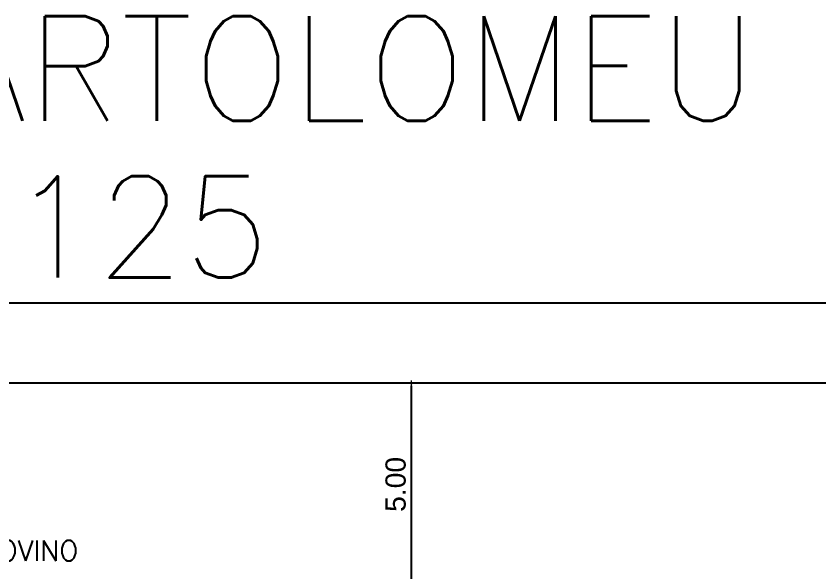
# Model space of a CAD drawing. Header units: millimetres. Extents: x 2823 to 2968, y 1352 to 1452.
# Drawn here: x 2894.56 to 2914.4, y 1437.24 to 1450.97 of the extents above; entities that cross this region are included whole.
import ezdxf

# ---------------------------------------------------------------- set-up
doc = ezdxf.new("R2010")
doc.units = ezdxf.units.MM
doc.header["$LTSCALE"] = 0.03
doc.layers.add('A-COTAS', color=12, linetype='Continuous', lineweight=9)
doc.layers.add('A-TEXTO1', color=7, linetype='Continuous', true_color=0x000000)
doc.layers.add('G_HACHURA', color=9, linetype='Continuous')
doc.styles.add('Century Gothic', font='arial.ttf')
doc.styles.get("Standard").update_dxf_attribs({"font": 'romans.shx'})
doc.dimstyles.new('COTA_250', dxfattribs={"dimscale": 250, "dimtxt": 0.002, "dimasz": 0.00025, "dimexe": 0.00075, "dimexo": 0.00075, "dimgap": 0.0005, "dimtad": 1, "dimzin": 4, "dimdsep": 46, "dimtxsty": 'Century Gothic', "dimblk": 'PU-Tick', "dimcen": 0.001, "dimdle": 0.00075, "dimse1": 1, "dimse2": 1, "dimclrd": 256, "dimclre": 256, "dimclrt": 256, "dimadec": 0, "dimazin": 0, "dimtfac": 1, "dimtix": 1, "dimtmove": 0, "dimatfit": 3, "dimldrblk": 'DOT', "dimfxl": 1, "dimarcsym": 0})
doc.dimstyles.new('ISO-25', dxfattribs={"dimtxt": 2.5, "dimasz": 2.5, "dimexe": 1.25, "dimexo": 0.625, "dimtad": 1, "dimtxsty": 'Standard', "dimcen": 2.5, "dimadec": 0, "dimazin": 0, "dimtfac": 1, "dimtmove": 0, "dimatfit": 3, "dimfxl": 1, "dimarcsym": 0})

# ---------------------------------------------------------------- blocks, each defined once
blk = doc.blocks.new('*D135')
at = {"color": 0, "lineweight": -2, "transparency": 16777216}
for p, q in [((2835.132, 1443.69), (2835.132, 1445.14)), ((2960.132, 1443.69), (2960.132, 1445.14)), ((2837.632, 1443.89), (2957.632, 1443.89))]:
    blk.add_line(p, q, dxfattribs=at)
at = {"color": 0, "transparency": 16777216}
for points in [[(2837.632, 1444.307), (2837.632, 1443.474), (2835.132, 1443.89)], [(2957.632, 1444.307), (2957.632, 1443.474), (2960.132, 1443.89)]]:
    blk.add_solid(points, dxfattribs=at)
at = {"layer": 'Defpoints', "color": 0, "transparency": 16777216}
for p in [(2960.132, 1443.89), (2835.132, 1441.906), (2960.132, 1441.906)]:
    blk.add_point(p, dxfattribs=at)
at = {"color": 0, "transparency": 16777216, "insert": (2897.632, 1445.765), "char_height": 2.5, "attachment_point": 5}
blk.add_mtext('125', dxfattribs=at)
blk = doc.blocks.new('PU-Tick')
for p, q in [((1, 0), (-1, 0)), ((0, -1), (0, 1))]:
    blk.add_line(p, q)
at = {"color": 0, "linetype": 'ByBlock', "const_width": 0.15}
blk.add_lwpolyline([(-0.5, -0.5), (0.5, 0.5)], dxfattribs=at)
blk = doc.blocks.new('*D170')
at = {"layer": 'A-COTAS', "lineweight": -2, "transparency": 16777216}
blk.add_line((2904.326, 1441.843), (2904.326, 1436.966), dxfattribs=at)
at = {"layer": 'Defpoints', "color": 0, "transparency": 16777216}
for p in [(2904.986, 1441.906), (2904.326, 1436.904), (2904.778, 1436.904)]:
    blk.add_point(p, dxfattribs=at)
at = {"layer": 'A-COTAS', "lineweight": -2, "transparency": 16777216, "xscale": 0.0625, "yscale": 0.0625, "zscale": 0.0625}
for p, rotation in [((2904.326, 1441.906), 90), ((2904.326, 1436.904), 270)]:
    blk.add_blockref('PU-Tick', p, dxfattribs=dict(at, rotation=rotation))
at = {"layer": 'A-COTAS', "transparency": 16777216, "insert": (2903.946, 1439.405), "char_height": 0.5, "attachment_point": 5, "rotation": 90, "style": 'Century Gothic'}
blk.add_mtext('5.00', dxfattribs=at)
blk = doc.blocks.new('_Dot')
at = {"layer": 'G_HACHURA', "color": 0, "lineweight": -2}
blk.add_line((-0.5, 0), (-1, 0), dxfattribs=at)
at = {"layer": 'G_HACHURA', "color": 0, "const_width": 0.5}
blk.add_lwpolyline([(-0.25, 0, 1), (0.25, 0, 1)], format="xyb", close=True, dxfattribs=at)
blk = doc.blocks.new('arq geral tgov')
blk.add_lwpolyline([(-62.5, 40), (-62.5, -40), (62.5, -40), (62.5, 40)], close=True)
at = {"layer": 'A-TEXTO1', "color": 12, "true_color": 0xdb0000}
for s, width, gutter_width, insert, char_height, attachment_point, rotation in [('TERRAS BARTOLOMEU GUARRIDO', 69.86769, 156.558, (34.053, 49.068), 2.58222, 3, 0.0078), ('\\pxqc;CURRAL BOVINO', 13.9198, 30.315, (2.764, 35.612), 0.5, 9, 359.9922)]:
    blk.add_mtext_dynamic_manual_height_columns(s, width=width, gutter_width=gutter_width, heights=[0], dxfattribs=dict(at, insert=insert, char_height=char_height, attachment_point=attachment_point, rotation=rotation))
dim = blk.add_aligned_dim(p1=(-62.5, 40), p2=(62.5, 40), distance=1.984, dimstyle='ISO-25', override={"dimfxl": 0.2, "dimfxlon": 1})
dim.commit()
dim.dimension.update_dxf_attribs({"geometry": '*D135', "text_midpoint": (0, 43.859), "insert": (-2897.632, -1401.906)})
at = {"layer": 'A-COTAS'}
dim = blk.add_linear_dim(base=(6.695, 34.998), p1=(7.355, 40), p2=(7.146, 34.998), angle=270, dimstyle='COTA_250', dxfattribs=at)
dim.commit()
dim.dimension.update_dxf_attribs({"geometry": '*D170', "text_midpoint": (6.314, 37.499), "insert": (-2897.632, -1401.906)})

msp = doc.modelspace()

# ---------------------------------------------------------------- block references
msp.add_blockref('arq geral tgov', (2897.632, 1401.906))

doc.saveas('drawing.dxf')
